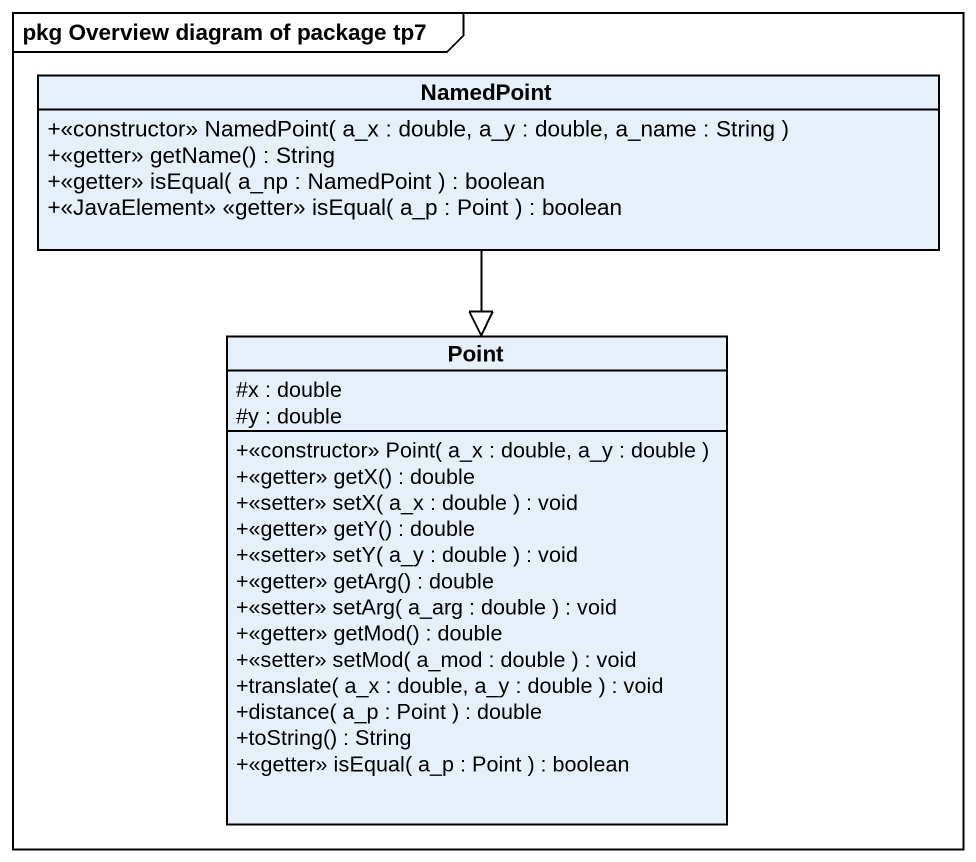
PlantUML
@startuml
mainframe pkg Overview diagram of package tp7
hide circle
hide empty members
skinparam classAttributeIconSize 0
class NamedPoint {
  +<<constructor>> NamedPoint( a_x : double, a_y : double, a_name : String )
  +<<getter>> getName() : String
  +<<getter>> isEqual( a_np : NamedPoint ) : boolean
  +<<JavaElement>> <<getter>> isEqual( a_p : Point ) : boolean
}
class Point {
  #x : double
  #y : double
  +<<constructor>> Point( a_x : double, a_y : double )
  +<<getter>> getX() : double
  +<<setter>> setX( a_x : double ) : void
  +<<getter>> getY() : double
  +<<setter>> setY( a_y : double ) : void
  +<<getter>> getArg() : double
  +<<setter>> setArg( a_arg : double ) : void
  +<<getter>> getMod() : double
  +<<setter>> setMod( a_mod : double ) : void
  +translate( a_x : double, a_y : double ) : void
  +distance( a_p : Point ) : double
  +toString() : String
  +<<getter>> isEqual( a_p : Point ) : boolean
}
NamedPoint --|> Point
@enduml
